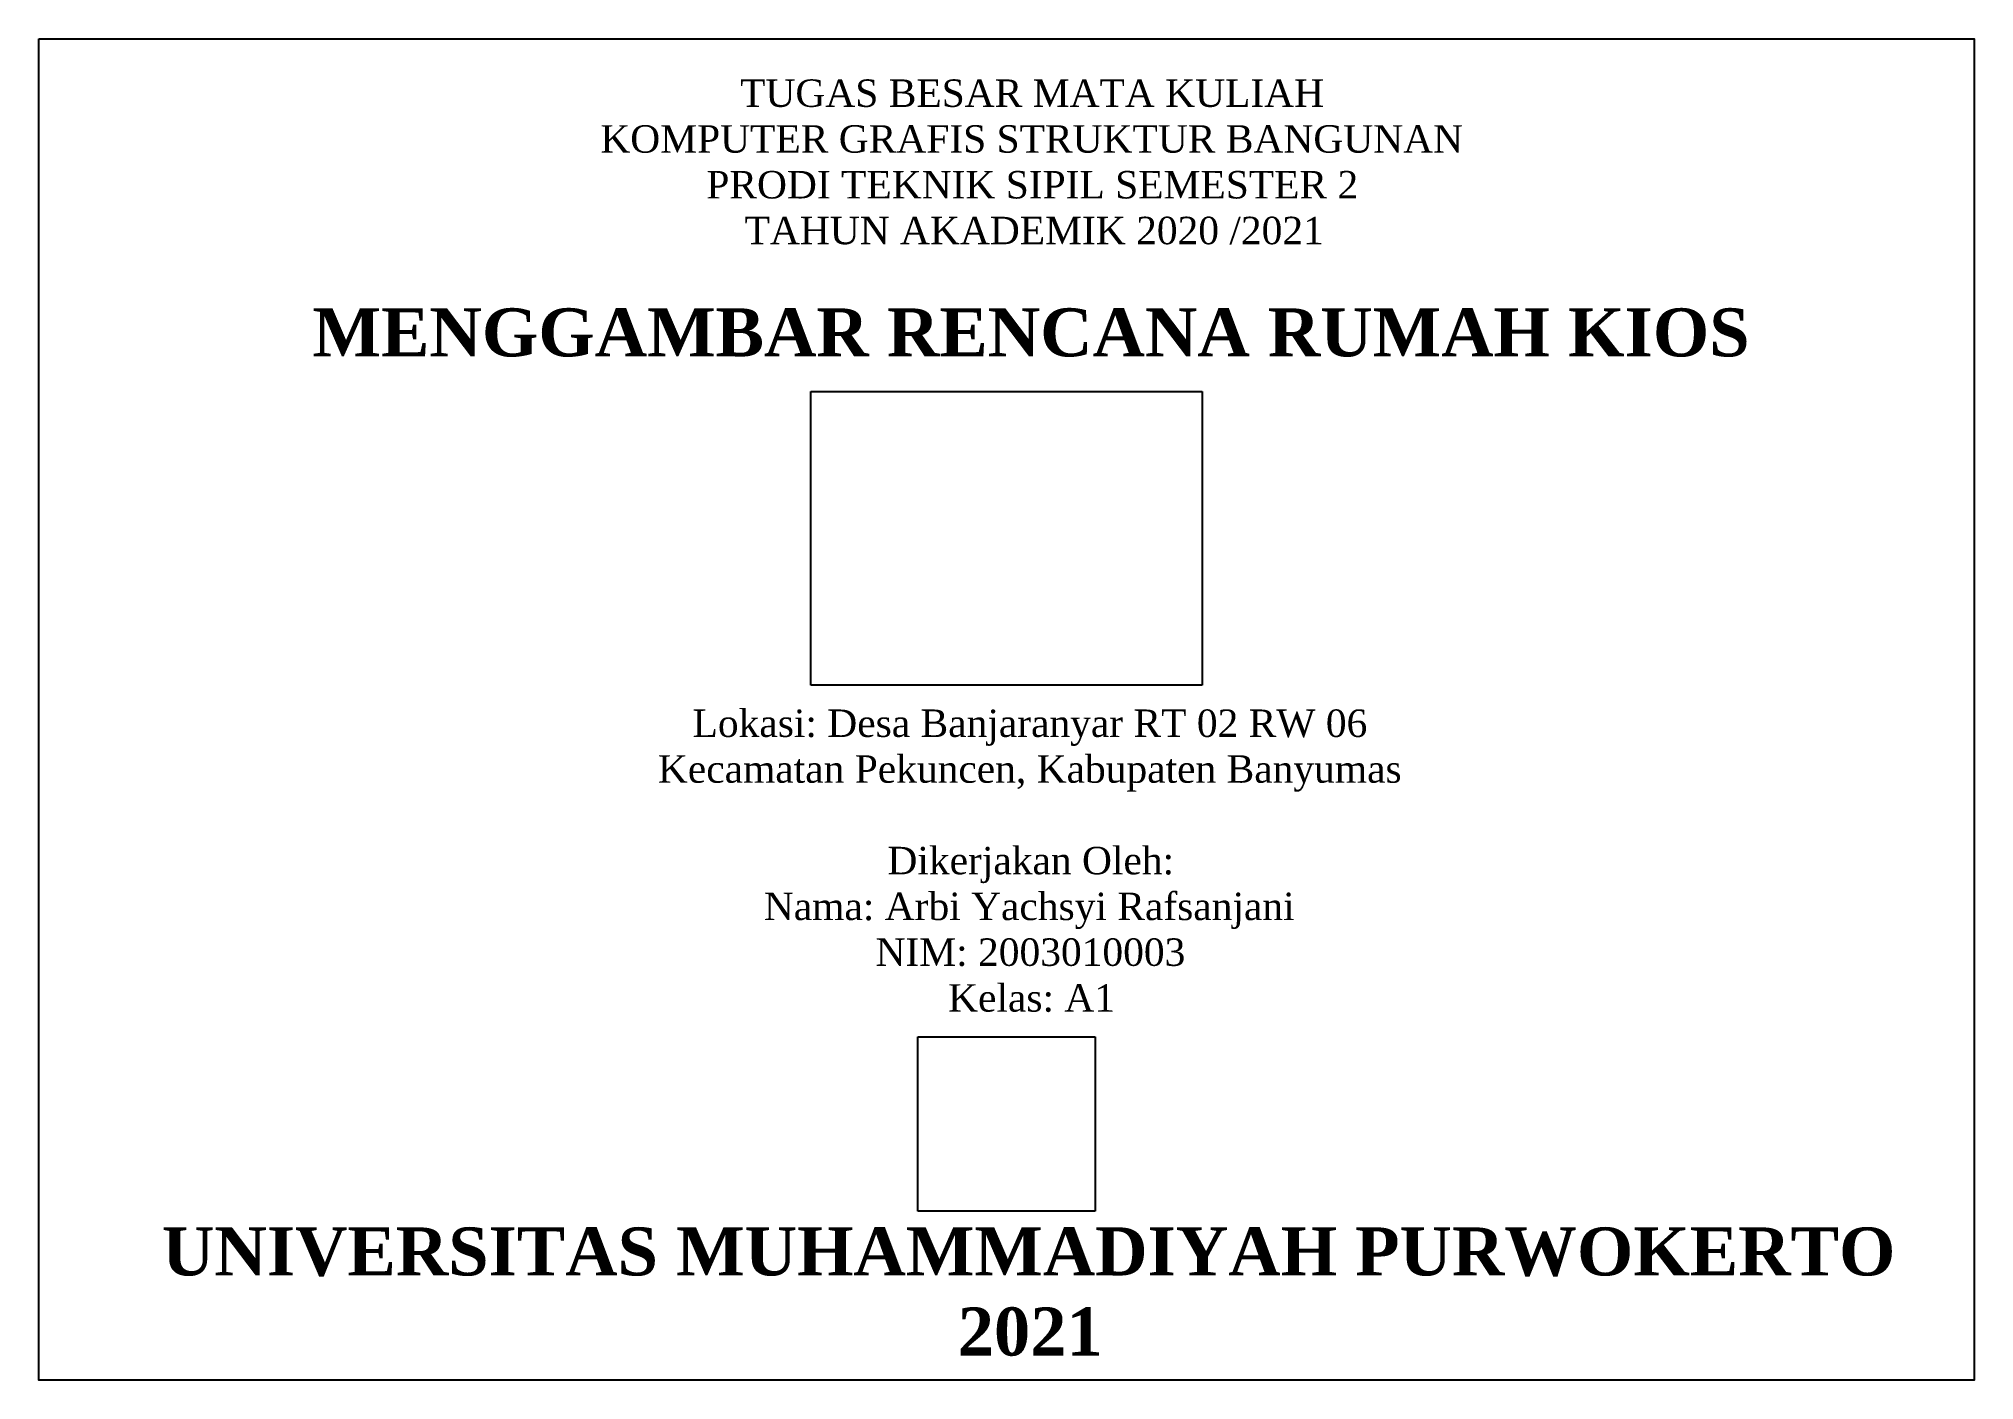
# Paper-space layout 'JUDUL' of a CAD drawing. Header units: millimetres. Extents: x 7 to 289, y 7 to 203.
import ezdxf

# ---------------------------------------------------------------- set-up
doc = ezdxf.new("R2010")
doc.units = ezdxf.units.MM
doc.layers.add('cetak', color=250, linetype='Continuous')
doc.styles.get("Standard").update_dxf_attribs({"font": 'arial.ttf'})
picture_1 = doc.add_image_def('image1.jpg', size_in_pixel=(571, 560))
picture_2 = doc.add_image_def('image2.jpg', size_in_pixel=(4000, 3000))

psp = doc.layouts.new('JUDUL')

# ---------------------------------------------------------------- linework, layer by layer
at = {"layer": 'cetak'}
psp.add_lwpolyline([(7, 202.71), (289.04, 202.71), (289.04, 7.31), (7, 7.31)], close=True, dxfattribs=at)

# ---------------------------------------------------------------- texts
at = {"layer": 'cetak', "attachment_point": 1}
for s, insert, char_height in [('\\A1;{\\fTimes New Roman|b0|i0|c0|p18;\\W9.6344;       \\W1;TUGAS BESAR MATA KULIAH\\P\\W8.9921;      \\W1;KOMPUTER GRAFIS STRUKTUR BANGUNAN\\P\\W9.1682;       \\W1;PRODI TEKNIK SIPIL SEMESTER 2\\P\\W9.6955;       \\W1;TAHUN AKADEMIK 2020 /2021\\P\\W9.5506;          \\W1;\\P\\fTimes New Roman|b1|i0|c0|p18;\\H1.75x;\\W7.4834;  \\W1;MENGGAMBAR RENCANA RUMAH KIOS}', (7.34, 196.78), 4), ('{\\fTimes New Roman|b0|i0|c0|p18;\\W9.011;       \\W1;Lokasi: Desa Banjaranyar RT 02 RW 06\\P\\W9.9556;      \\W1;Kecamatan Pekuncen, Kabupaten Banyumas\\P\\W9.5506;          \\W1;\\P\\W9.0975;         \\W1;Dikerjakan Oleh: \\P\\W9.9931;       \\W1;Nama: Arbi Yachsyi Rafsanjani\\P\\W8.9698;         \\W1;NIM: 2003010003\\P\\W9.7478;         \\W1;Kelas: A1}', (7, 105.01), 4), ('{\\fTimes New Roman|b1|i0|c0|p18;\\W6.7959; \\W1;UNIVERSITAS MUHAMMADIYAH PURWOKERTO\\P\\W8.4432;      \\W1;2021}', (7, 29.58), 7)]:
    psp.add_mtext_dynamic_manual_height_columns(s, width=282.0432, gutter_width=12.5, heights=[0], dxfattribs=dict(at, insert=insert, char_height=char_height))

# ---------------------------------------------------------------- pictures from other files: only their frames are drawn
at = {"layer": 'cetak'}
image = psp.add_image(picture_2, insert=(119.51, 108.56), size_in_units=(57.02, 42.76), dxfattribs=at)
image.dxf.flags = 7
image = psp.add_image(picture_1, insert=(135.08, 31.94), size_in_units=(25.87, 25.37), dxfattribs=at)
image.dxf.flags = 7

doc.saveas('drawing.dxf')
